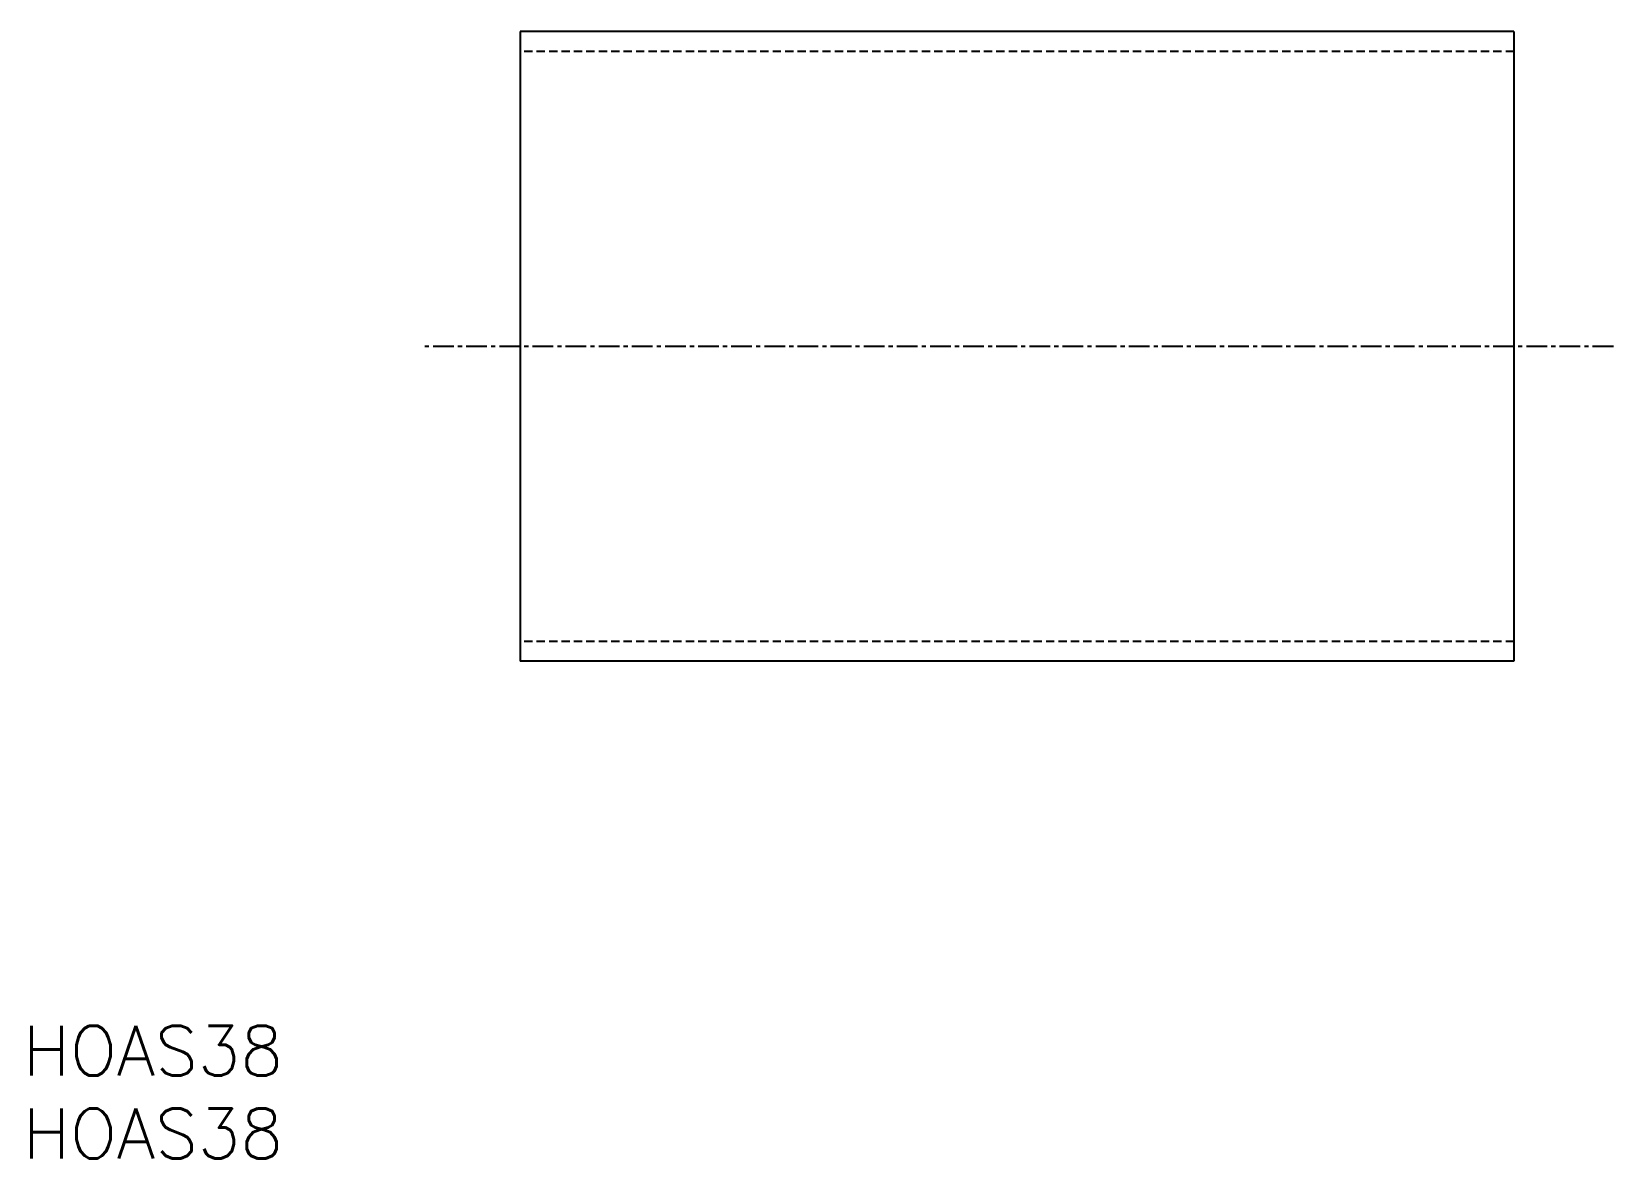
# Model space of a CAD drawing. Extents: x 0.5 to 96, y 0 to 68.
import ezdxf

# ---------------------------------------------------------------- set-up
doc = ezdxf.new("R2010")
doc.units = 0
doc.linetypes.add('CENTER', pattern=[2, 1.25, -0.25, 0.25, -0.25])
doc.linetypes.add('DASHED', pattern=[0.75, 0.5, -0.25])
doc.layers.get('0').update_dxf_attribs({"linetype": 'CONTINUOUS'})
doc.layers.add('CENTER', color=1, linetype='CENTER')
doc.styles.get("Standard").update_dxf_attribs({"font": 'txt.shx'})

# ---------------------------------------------------------------- blocks, each defined once
blk = doc.blocks.new('*U3')
at = {"color": 7, "linetype": 'CONTINUOUS'}
blk.add_text('HOAS38', height=3, dxfattribs=at).set_placement((0, 0))
blk = doc.blocks.new('*U4')
at = {"color": 7, "linetype": 'CONTINUOUS'}
blk.add_text('HOAS38', height=3, dxfattribs=at).set_placement((0, 5))

msp = doc.modelspace()

# ---------------------------------------------------------------- linework, layer by layer
at = {"color": 7, "linetype": 'CONTINUOUS'}
for p, q in [((30, 68), (30, 30)), ((90, 68), (30, 68)), ((90, 68), (90, 30)), ((90, 30), (30, 30))]:
    msp.add_line(p, q, dxfattribs=at)
at = {"color": 3, "linetype": 'DASHED'}
for p, q in [((90, 66.8), (30, 66.8)), ((90, 31.2), (30, 31.2))]:
    msp.add_line(p, q, dxfattribs=at)
at = {"layer": 'CENTER', "color": 1, "linetype": 'CENTER'}
msp.add_line((96, 49), (24, 49), dxfattribs=at)

# ---------------------------------------------------------------- block references
at = {"color": 7, "linetype": 'CONTINUOUS'}
for name in ['*U4', '*U3']:
    msp.add_blockref(name, (0, 0), dxfattribs=at)

doc.saveas('drawing.dxf')
